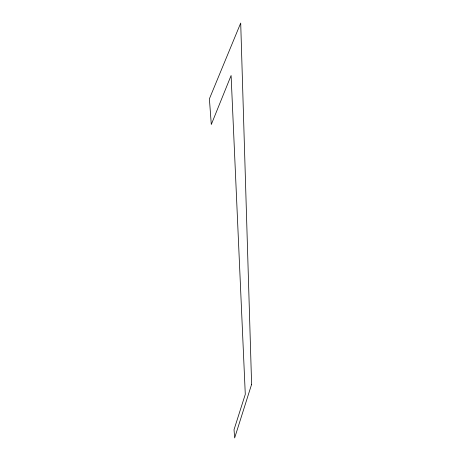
<?xml version="1.0" encoding="UTF-8"?>
<svg xmlns="http://www.w3.org/2000/svg" width="461" height="461" viewBox="0 0 461 461"><rect width="100%" height="100%" fill="white"/><g stroke="black" fill="none" stroke-linecap="round" stroke-linejoin="round"><path stroke-width="0.69" d="M251.608 384.347L234.649 437.95L234.032 429.675L245.287 394.322L231.099 75.512L211.299 124.493L209.392 98.844L240.705 23.05L251.608 384.347"/></g></svg>
